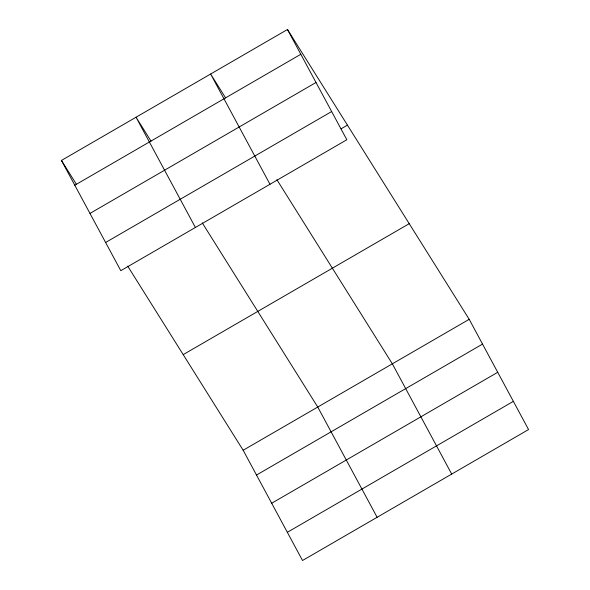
<?xml version="1.0" encoding="UTF-8"?>
<svg xmlns="http://www.w3.org/2000/svg" width="590" height="590" viewBox="0 0 590 590"><rect width="100%" height="100%" fill="white"/><g stroke="black" fill="none" stroke-linecap="round" stroke-linejoin="round"><path stroke-width="0.89" d="M287.478 29.5L346.839 139.749L120.803 270.685L61.448 160.443L287.478 29.5L469.198 319.315L528.552 429.557L302.523 560.5L243.161 450.251L127.683 266.09M74.79 185.223L300.819 54.28M89.975 213.425L316.004 82.482M105.617 242.483L331.654 111.54M341.108 128.812L347.444 125.139M183.195 354.62L409.224 223.676M243.161 450.251L469.198 319.315M256.502 475.039L482.539 344.095M271.688 503.241L497.724 372.297M287.337 532.298L513.366 401.355M225.616 97.933L210.63 74.023L269.984 184.264M276.865 179.67L392.343 363.831L451.704 474.08M151.025 141.143L136.039 117.233L195.393 227.475M202.274 222.88L317.752 407.041L377.113 517.29M61.448 160.443L76.434 184.353"/></g></svg>
